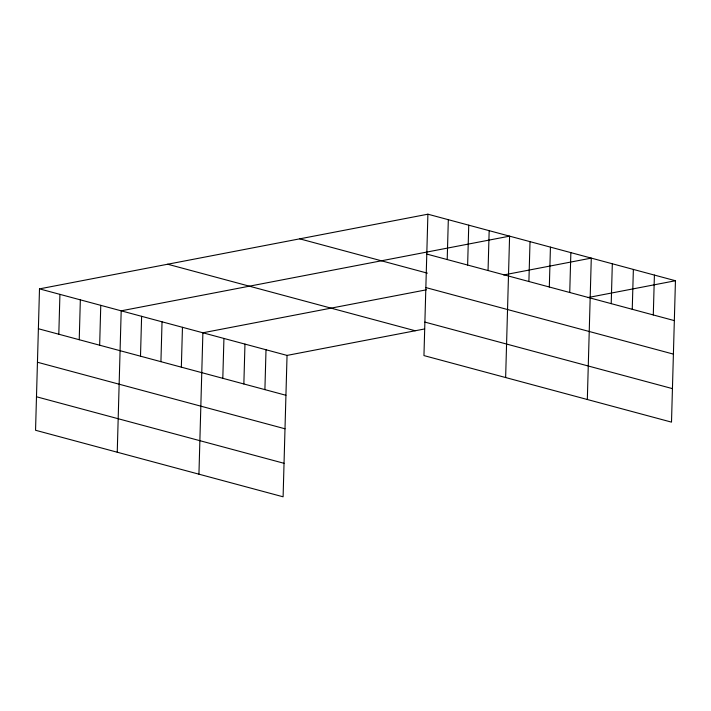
<?xml version="1.0" encoding="UTF-8"?>
<svg xmlns="http://www.w3.org/2000/svg" width="711" height="711" viewBox="0 0 711 711"><rect width="100%" height="100%" fill="white"/><g stroke="black" fill="none" stroke-linecap="round" stroke-linejoin="round"><path stroke-width="1.07" d="M39.496 288.87L35.55 430.262L283.102 496.802L287.048 355.411L39.496 288.87L427.898 214.198L675.45 280.738L671.504 422.13L423.952 355.589L427.898 214.198M58.809 334.232L59.92 294.363M79.232 339.725L80.343 299.846M99.656 345.208L100.766 305.339M117.244 452.223L121.19 310.823L509.591 236.15L505.637 377.55M140.502 356.193L141.613 316.315M160.926 361.677L162.037 321.807M181.349 367.169L182.46 327.291M198.938 474.184L202.884 332.784L426.431 289.804M222.81 378.314L223.929 338.436M243.855 383.967L244.966 344.097M264.901 389.628L266.012 349.75M447.21 259.559L448.321 219.681M467.634 265.043L468.745 225.174M488.057 270.536L489.168 230.666M528.895 281.512L530.015 241.642M549.319 287.004L550.438 247.135M569.742 292.497L570.862 252.618M587.33 399.511L591.285 258.111L503.699 274.953M611.211 303.641L612.322 263.763M632.248 309.294L633.368 269.425M653.293 314.955L654.404 275.077M287.048 355.411L424.654 328.953M587.864 297.571L675.45 280.738M426.787 254.067L674.339 320.608M299.722 238.834L427.373 273.148M425.845 287.573L673.397 354.114M424.885 322.092L672.437 388.624M167.672 264.225L415.224 330.766M38.385 328.74L285.938 395.28M37.452 362.246L285.004 428.786M36.483 396.765L284.036 463.305"/></g></svg>
